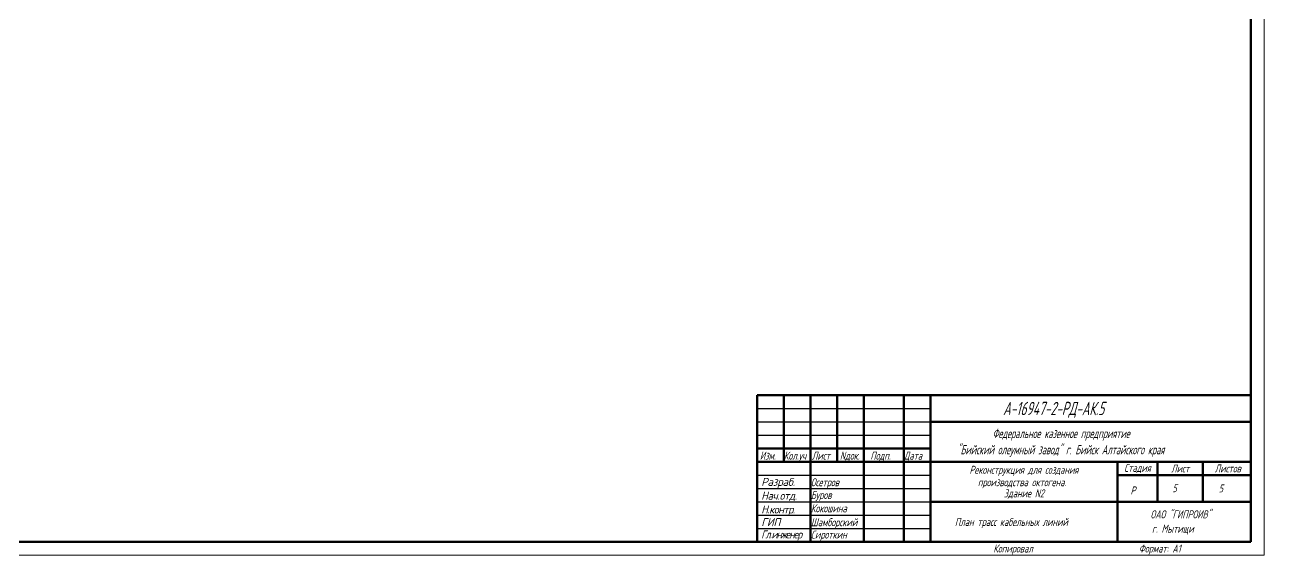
# Model space of a CAD drawing. Header units: millimetres. Extents: x 152217 to 562659, y 54507 to 219294.
# Drawn here: x 559814 to 560278.4, y 218700 to 218898.9 of the extents above; entities that cross this region are included whole.
import ezdxf
from ezdxf.enums import TextEntityAlignment as Align

# ---------------------------------------------------------------- set-up
doc = ezdxf.new("R2010")
doc.units = ezdxf.units.MM
doc.layers.get('0').update_dxf_attribs({"lineweight": 18})
for name, color, linetype, lineweight in [('Рамка толстая', 7, 'Continuous', 60), ('Текст_КИП', 2, 'Continuous', 25), ('Толст.рамка', 7, 'Continuous', 60), ('Тонк.рамка', 10, 'Continuous', 20), ('тонкий', 5, 'Continuous', 25)]:
    doc.layers.add(name, color=color, linetype=linetype, lineweight=lineweight)
doc.layers.add('текст', color=1, linetype='Continuous')
doc.styles.get("Standard").update_dxf_attribs({"font": 'simplex.shx', "width": 0.6, "oblique": 15})

msp = doc.modelspace()

# ---------------------------------------------------------------- linework, layer by layer
at = {"color": 7}
for p, q in [((560088.4079, 218739.9896), (560153.4079, 218739.9896)), ((560088.4079, 218734.9896), (560153.4079, 218734.9896))]:
    msp.add_line(p, q, dxfattribs=at)
at = {"layer": 'Рамка толстая', "color": 7}
for p, q in [((560273.4079, 218759.9896), (560088.4079, 218759.9896)), ((560088.4079, 218759.9896), (560088.4079, 218704.9896)), ((560273.4079, 218759.9896), (560088.4079, 218759.9896)), ((560088.4079, 218759.9896), (560088.4079, 218704.9896)), ((560098.4079, 218759.9896), (560098.4079, 218734.9896)), ((560108.4079, 218759.9896), (560108.4079, 218704.9896)), ((560118.4079, 218759.9896), (560118.4079, 218734.9896)), ((560128.4079, 218759.9896), (560128.4079, 218704.9896)), ((560143.4079, 218759.9896), (560143.4079, 218704.9896)), ((560153.4079, 218759.9896), (560153.4079, 218704.9896)), ((560153.4079, 218749.9896), (560273.4079, 218749.9896)), ((560088.4079, 218739.9896), (560153.4079, 218739.9896)), ((560088.4079, 218734.9896), (560273.4079, 218734.9896)), ((560223.4079, 218734.9896), (560223.4079, 218704.9896)), ((560238.4079, 218734.9896), (560238.4079, 218719.9896)), ((560255.4079, 218734.9896), (560255.4079, 218719.9896)), ((560223.4079, 218729.9896), (560273.4079, 218729.9896)), ((560153.4079, 218719.9896), (560273.4079, 218719.9896)), ((560153.4079, 218719.9896), (560273.4079, 218719.9896))]:
    msp.add_line(p, q, dxfattribs=at)
at = {"layer": 'Толст.рамка'}
for p, q in [((560273.4079, 219288.9807), (560273.4079, 218704.9896)), ((560273.4079, 218704.9859), (559457.4079, 218704.9769))]:
    msp.add_line(p, q, dxfattribs=at)
at = {"layer": 'Тонк.рамка'}
for p, q in [((560278.4079, 218699.9769), (560278.4079, 219293.9809)), ((559437.4079, 218699.9769), (560278.4079, 218699.9769))]:
    msp.add_line(p, q, dxfattribs=at)
at = {"layer": 'тонкий', "color": 7}
for p, q in [((560088.4079, 218754.9896), (560153.4079, 218754.9896)), ((560088.4079, 218749.9896), (560153.4079, 218749.9896)), ((560088.4079, 218744.9896), (560153.4079, 218744.9896)), ((560088.4079, 218729.9896), (560153.4079, 218729.9896)), ((560088.4079, 218729.9896), (560153.4079, 218729.9896)), ((560088.4079, 218724.9896), (560153.4079, 218724.9896)), ((560088.4079, 218724.9896), (560153.4079, 218724.9896)), ((560088.4079, 218719.9896), (560153.4079, 218719.9896)), ((560088.4079, 218719.9896), (560153.4079, 218719.9896)), ((560088.4079, 218714.9896), (560153.4079, 218714.9896)), ((560088.4079, 218714.9896), (560153.4079, 218714.9896)), ((560088.4079, 218709.9896), (560153.4079, 218709.9896)), ((560088.4079, 218709.9896), (560153.4079, 218709.9896))]:
    msp.add_line(p, q, dxfattribs=at)

# ---------------------------------------------------------------- texts
at = {"color": 3, "oblique": 15, "width": 0.6}
for s, p in [('Изм.', (560089.4111, 218735.8156)), ('Кол.уч', (560098.4111, 218735.8156)), ('Лист', (560108.9111, 218735.8156)), ('Nдок.', (560119.4111, 218735.8156)), ('Подп.', (560130.82, 218735.8156)), ('Дата', (560143.4079, 218735.8156))]:
    msp.add_text(s, height=3, dxfattribs=at).set_placement(p)
for s, p in [('Стадия', (560230.9079, 218732.4896)), ('Лист', (560246.9079, 218732.4896)), ('Листов', (560264.7598, 218732.5241))]:
    msp.add_text(s, height=3, dxfattribs=at).set_placement(p, align=Align.MIDDLE)
at = {"color": 7, "oblique": 15, "width": 0.6}
msp.add_text('План трасс кабельных линий ', height=3, dxfattribs=at).set_placement((560162.4877, 218710.9558))
at = {"color": 2, "oblique": 15, "width": 0.6}
for s, p in [('Копировал', (560184.2879, 218702.0892)), ('Формат: А1', (560239.2879, 218702.0892))]:
    msp.add_text(s, height=3, dxfattribs=at).set_placement(p, align=Align.MIDDLE)
at = {"layer": 'текст', "char_height": 3, "width": 19, "attachment_point": 4}
for s, insert in [('{\\W0.95;\\T0.95;Разраб.}', (560089.9349, 218727.0625)), ('{\\W0.9;\\T0.95;Нач.отд.}', (560089.9349, 218722.0625)), ('{\\W0.9;\\T0.9;Н.контр.}', (560089.9349, 218716.7316)), ('{\\W0.95;\\T0.95;ГИП}', (560089.9349, 218712.37)), ('{\\W0.8;\\T0.85;Гл.инженер}', (560089.9349, 218707.37))]:
    msp.add_mtext(s, dxfattribs=dict(at, insert=insert))
at = {"layer": 'Текст_КИП', "ltscale": 0.02, "oblique": 15, "width": 0.6}
msp.add_text('А-16947-2-РД-АК.5', height=5, dxfattribs=at).set_placement((560180.5318, 218752.4962))
at = {"layer": 'Текст_КИП', "oblique": 15, "width": 0.6}
for s, height, p in [('Федеральное казенное предприятие', 3.5, (560176.6056, 218743.8867)), ('"Бийский олеумный завод" г. Бийск Алтайского края ', 3.5, (560163.3212, 218737.8099)), ('Осетров', 3, (560108.5372, 218725.83)), ('Буров', 3, (560108.5372, 218721.0678)), ('Кокошина', 3, (560108.5372, 218716.0678)), ('ОАО "ГИПРОИВ"', 3, (560235.8035, 218713.8015)), ('Шамборский', 3, (560108.5372, 218710.8521)), ('Сироткин', 3, (560108.5372, 218706.2089)), ('г. Мытищи', 3, (560236.361, 218708.4437))]:
    msp.add_text(s, height=height, dxfattribs=at).set_placement(p)
for s, p in [('Реконструкция для создания', (560188.3607, 218730.5001)), ('производства октогена. ', (560188.3607, 218725.8461)), ('Здание N2', (560188.3607, 218721.686))]:
    msp.add_text(s, height=3, dxfattribs=at).set_placement(p, align=Align.CENTER)
at = {"layer": 'Текст_КИП', "lineweight": -3, "oblique": 15, "width": 0.6}
for s, p in [('Р', (560228.3195, 218722.7779)), ('5', (560244.039, 218723.6186)), ('5', (560261.3394, 218723.503))]:
    msp.add_text(s, height=3, dxfattribs=at).set_placement(p)

doc.saveas('drawing.dxf')
